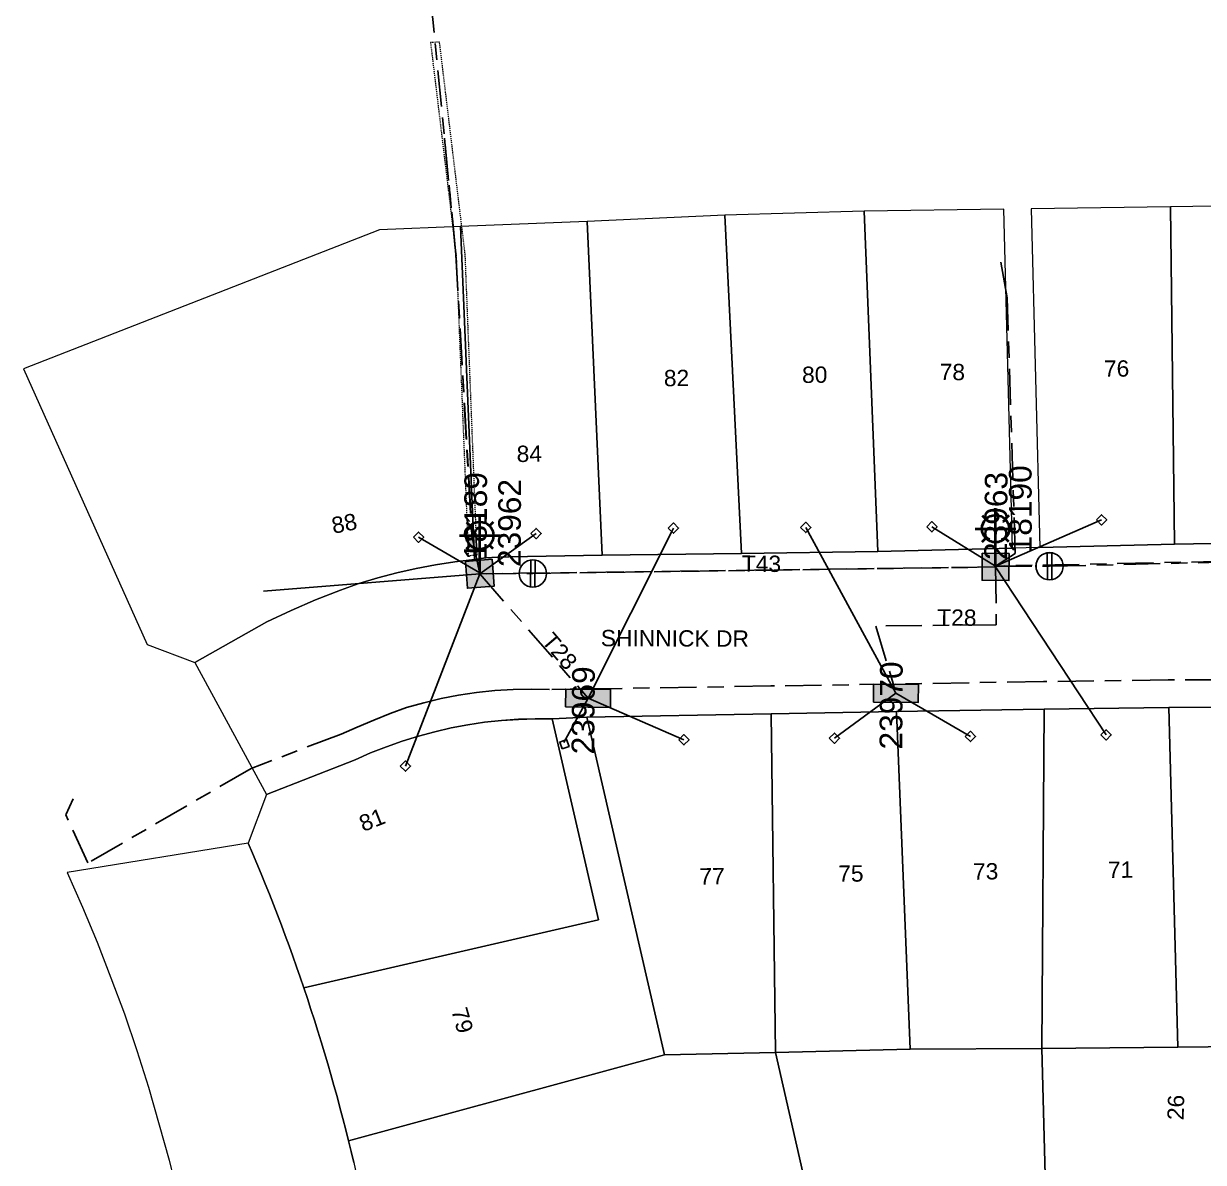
# Model space of a CAD drawing. Header units: metres. Extents: x 298789 to 299426, y 6264025 to 6264524.
# Drawn here: x 298812.6 to 298942.7, y 6264229.7 to 6264355.2 of the extents above; entities that cross this region are included whole.
import ezdxf
from ezdxf.enums import TextEntityAlignment as Align

# ---------------------------------------------------------------- set-up
doc = ezdxf.new("R2010")
doc.units = ezdxf.units.M
for name, pattern in [('Cable Exist UG', [8.2, 4, -1.2, 1.8, -1.2]), ('HIDDEN', [0.375, 0.25, -0.125]), ('HIDDEN2', [0.1875, 0.125, -0.0625])]:
    doc.linetypes.add(name, pattern=pattern)
doc.layers.get('0').update_dxf_attribs({"color": 6})
for name, color, linetype, lineweight in [('Cadastre Land Parcels_SP_EXT', 9, 'Continuous', 5), ('Cadastre Other Property_SP_EXT', 9, 'HIDDEN', 5), ('Cadastre Roads_SP_EXT', 9, 'Continuous', 5)]:
    doc.layers.add(name, color=color, linetype=linetype, lineweight=lineweight)
for name, color, linetype in [('Equip_LV_EXT', 7, 'Continuous'), ('Equip_SL_EXT', 7, 'Continuous'), ('Equip_SP_SL_EXT', 7, 'Continuous'), ('Mains_HV_EXT', 7, 'Continuous'), ('Mains_LV_EXT', 7, 'Continuous'), ('Mains_SL_EXT', 7, 'Continuous'), ('Services_SP_EXT', 7, 'Continuous'), ('SupportsUG_SP_LV_EXT', 7, 'Continuous'), ('SupportsUG_SP_LV_SL_EXT', 7, 'Continuous')]:
    doc.layers.add(name, color=color, linetype=linetype)
doc.styles.add('COLUMN_LABEL', font='arial.ttf')
doc.styles.add('iecARIAL', font='arial.ttf', dxfattribs={"height": 2})
doc.styles.add('POLE_LABEL', font='arial.ttf')
doc.styles.get("Standard").update_dxf_attribs({"font": 'arial.ttf'})

# ---------------------------------------------------------------- blocks, each defined once
blk = doc.blocks.new('COLUMN_EXT')
blk.add_hatch(color=256).paths.add_polyline_path([(-1.49, 1.48), (-1.49, -1.49), (1.48, -1.49), (1.48, 1.48)])
blk.add_lwpolyline([(-1.49, -1.49), (1.48, -1.49), (1.48, 1.48), (-1.49, 1.48)], close=True)
for tag, height, style, flags, p in [('ASSET_NUM', 2.5, 'COLUMN_LABEL', 8, (2, 2)), ('STRUCTURE_PLANT_NUMBER', 0.2, 'POLE_LABEL', 9, (1.81, 0.03)), ('STREET_CODE', 0.2, 'COLUMN_LABEL', 9, (1.81, -0.2))]:
    blk.add_attdef(tag, text='', height=height, dxfattribs=dict(style=style, flags=flags)).set_placement(p, align=Align.MIDDLE_LEFT)
at = {"flags": 9}
for tag, p in [('COLUMN_TYPE', (1.81, -0.4)), ('OWNED_BY', (1.81, -0.6)), ('STATE', (1.81, -0.8)), ('USAGE', (1.81, -1)), ('LEGEND', (1.81, -1.2)), ('LOCATION', (1.81, -1.4)), ('STREETNAME', (1.81, -1.6)), ('SUBURB', (1.81, -1.8)), ('NOTES', (1.81, -2))]:
    blk.add_attdef(tag, text='', height=0.2, dxfattribs=at).set_placement(p, align=Align.MIDDLE_LEFT)
at = {"flags": 1}
blk.add_attdef('Z', (1.81, -2.35), '', height=0.2, dxfattribs=at)
blk = doc.blocks.new('PILLAR_EXT')
blk.add_hatch(color=256).paths.add_polyline_path([(-2.475, 0.99), (-2.475, -0.99), (2.475, -0.99), (2.475, 0.99)])
blk.add_lwpolyline([(-2.475, -0.99), (2.475, -0.99), (2.475, 0.99), (-2.475, 0.99)], close=True)
at = {"style": 'iecARIAL', "flags": 8}
blk.add_attdef('ASSET_NUM', (1.5, 3.5), '', height=2.5, dxfattribs=at)
for tag, p, flags in [('OWNED_BY', (0, -0.2), 9), ('STATE', (0, -0.4), 9), ('SUPPORT_TYPE', (0, -0.6), 9), ('USAGE', (0, -0.8), 9), ('LEGEND', (0, -1), 9), ('LOCATION', (0, -1.2), 9), ('NOTES', (0, -1.4), 9), ('STREETNAME', (0, -1.8), 9), ('SUBURB', (0, -2), 1), ('PARENT', (0, -1.6), 9)]:
    blk.add_attdef(tag, p, '', height=0.2, dxfattribs=dict(flags=flags))
blk = doc.blocks.new('SL_LANTERN_EXT')
at = {"lineweight": 40}
for p, q in [((-1.46, 5.68), (-1.06, 5.28)), ((0, 1.97), (0, 6.47)), ((1.46, 5.68), (1.06, 5.28)), ((-2.25, 4.22), (2.25, 4.22)), ((-1.46, 2.76), (-1.06, 3.16)), ((0, 0), (0, 2.72)), ((1.46, 2.76), (1.06, 3.16))]:
    blk.add_line(p, q, dxfattribs=at)
blk.add_circle((0, 4.22), 1.5, dxfattribs=at)
at = {"style": 'iecARIAL', "flags": 8}
blk.add_attdef('ASSET_NUM', (1.5, 1.5), '', height=2.5, dxfattribs=at)
for tag, p, height, flags in [('CONSTRUCTED_VOLTAGE', (0.98, -0.65), 0.2, 9), ('CONTROL_TYPE', (0.98, -0.85), 0.2, 9), ('LANTERN_PURPOSE', (0.98, -1.05), 0.2, 9), ('LANTERN_TYPE', (0.98, -1.25), 0.2, 9), ('NO_PHASES', (0.98, -1.45), 0.2, 9), ('LNUMBER', (2.18, -3.25), 2.5, 8), ('OPERATING_VOLTAGE', (0.98, -1.65), 0.2, 9), ('ORIENTATION', (0.98, -1.85), 0.2, 9), ('OWNED_BY', (0.98, -2.05), 0.2, 9), ('STATE', (0.98, -2.25), 0.2, 9), ('USAGE', (0.98, -2.45), 0.2, 9), ('CEXIST', (0.98, -2.65), 0.2, 9), ('CNEW', (0.98, -2.85), 0.2, 9), ('CNUMBER', (0.98, -3.05), 0.2, 9), ('CREMOVE', (0.98, -3.25), 0.2, 9), ('CREPLACE', (0.98, -3.45), 0.2, 9), ('LKINGHEIGHT', (0.98, -3.65), 0.2, 9), ('LBRACKET', (0.98, -3.85), 0.2, 9), ('LBRACKETVOCAB', (0.98, -4.05), 0.2, 9), ('LCATEGORY', (0.98, -4.25), 0.2, 9), ('LCHARGE1', (0.98, -4.45), 0.2, 9), ('LCHARGE1PERCENT', (0.98, -4.65), 0.2, 9), ('LCHARGE2', (0.98, -4.85), 0.2, 9), ('LCHARGE2PERCENT', (0.98, -5.05), 0.2, 9), ('LCHARGE3', (0.98, -5.25), 0.2, 9), ('LCHARGE3PERCENT', (0.98, -5.45), 0.2, 9), ('LEXIST', (0.98, -5.65), 0.2, 9), ('LLAMP', (0.98, -5.85), 0.2, 9), ('LLAMPVOCAB', (0.98, -6.05), 0.2, 9), ('LMAST', (0.98, -6.25), 0.2, 9), ('LMASTVOCAB', (0.98, -6.45), 0.2, 9), ('LNEW', (0.98, -6.65), 0.2, 9), ('LANTNUMBER', (0.98, -6.85), 0.2, 9), ('LOUTREACH', (0.98, -7.25), 0.2, 9), ('LOUTREACHVOCAB', (0.98, -7.45), 0.2, 9), ('LRATECODE', (0.98, -7.65), 0.2, 9), ('LREMOVE', (0.98, -7.85), 0.2, 9), ('STREETNAME', (0.98, -9.25), 0.2, 9), ('LREPLACE', (0.98, -8.05), 0.2, 9), ('LTYPE', (0.98, -8.25), 0.2, 9), ('LTYPEVOCAB', (0.98, -8.45), 0.2, 9), ('LEGEND', (0.98, -8.65), 0.2, 9), ('LOCATION', (0.98, -8.85), 0.2, 9), ('NOTES', (0.98, -9.05), 0.2, 9), ('SUBURB', (0.98, -9.45), 0.2, 1)]:
    blk.add_attdef(tag, p, '', height=height, dxfattribs=dict(flags=flags))
blk = doc.blocks.new('CCP_EXT')
at = {"flags": 9}
for tag, p in [('LEGEND', (0, -1.4)), ('STATE', (0, -1.8)), ('LIFE_SUPPORT', (0, -1.6)), ('NOTES', (0, -2))]:
    blk.add_attdef(tag, text='', height=0.2, dxfattribs=at).set_placement(p, align=Align.MIDDLE_LEFT)
blk.add_wipeout([(0, 0.57), (0.57, 0), (0, -0.57), (-0.57, 0)])
blk.add_lwpolyline([(-0.57, 0), (0, 0.57), (0.57, 0), (0, -0.57), (-0.57, 0)])
at = {"flags": 1}
blk.add_attdef('Z', (0, 0), '', height=0.2, dxfattribs=at)
at = {"flags": 9}
for tag, p in [('CCP_TYPE', (0, 0)), ('CONSTRUCTED_VOLTAGE', (0, -0.2)), ('OPERATING_VOLTAGE', (0, -0.6)), ('ORIENTATION', (0, -0.8)), ('OWNED_BY', (0, -1)), ('NO_PHASES', (0, -0.4)), ('USAGE', (0, -1.2))]:
    blk.add_attdef(tag, text='', height=0.2, dxfattribs=at).set_placement(p, align=Align.MIDDLE_LEFT)
blk = doc.blocks.new('SL_STJ_EXT')
h = blk.add_hatch(color=256)
edge = h.paths.add_edge_path()
edge.add_ellipse((-0.59, 0.13), major_axis=(0.226, 0.226), ratio=1, start_angle=45, end_angle=135)
edge.add_line((-0.91, 0.13), (-0.91, -0.13))
edge.add_ellipse((-0.59, -0.13), major_axis=(0.226, 0.226), ratio=1, start_angle=135, end_angle=225)
edge.add_line((-0.59, -0.45), (0.59, -0.45))
edge.add_ellipse((0.59, -0.13), major_axis=(-0.226, 0.226), ratio=1, start_angle=135, end_angle=225)
edge.add_line((0.91, -0.13), (0.91, 0.13))
edge.add_ellipse((0.59, 0.13), major_axis=(-0.226, 0.226), ratio=1, start_angle=225, end_angle=315)
edge.add_line((0.59, 0.45), (-0.59, 0.45))
blk.add_lwpolyline([(-0.91, 0.13), (-0.91, -0.13, 0.414214), (-0.59, -0.45), (0.59, -0.45, 0.414214), (0.91, -0.13), (0.91, 0.13, 0.414214), (0.59, 0.45), (-0.59, 0.45, 0.414214)], format="xyb", close=True)
at = {"flags": 1}
blk.add_attdef('Z', (0, 0), '', height=0.2, dxfattribs=at)
at = {"flags": 9}
for tag, p in [('ORIENTATION', (0, 0)), ('USAGE', (0, -0.2)), ('LEGEND', (0, -0.4)), ('NOTES', (0, -0.6))]:
    blk.add_attdef(tag, text='', height=0.2, dxfattribs=at).set_placement(p, align=Align.MIDDLE_LEFT)
blk = doc.blocks.new('LV_UG_LINKS_CLOSED_EXT')
blk.add_wipeout([(-1.06, 1.06), (-1.18, 0.92), (-1.29, 0.76), (-1.37, 0.59), (-1.43, 0.42), (-1.48, 0.23), (-1.49, 0.05), (-1.49, -0.14), (-1.46, -0.33), (-1.41, -0.51), (-1.33, -0.68), (-1.24, -0.84), (-1.12, -0.99), (-0.99, -1.12), (-0.84, -1.24), (-0.68, -1.33), (-0.51, -1.41), (-0.33, -1.46), (-0.14, -1.49), (0.05, -1.49), (0.23, -1.48), (0.42, -1.43), (0.59, -1.37), (0.76, -1.29), (0.92, -1.18), (1.06, -1.06), (1.18, -0.92), (1.29, -0.76), (1.37, -0.59), (1.43, -0.42), (1.48, -0.23), (1.49, -0.05), (1.49, 0.14), (1.46, 0.33), (1.41, 0.51), (1.33, 0.68), (1.24, 0.84), (1.12, 0.99), (0.99, 1.12), (0.84, 1.24), (0.68, 1.33), (0.51, 1.41), (0.33, 1.46), (0.14, 1.49), (-0.05, 1.49), (-0.23, 1.48), (-0.42, 1.43), (-0.59, 1.37), (-0.76, 1.29), (-0.92, 1.18)])
for p, q in [((-0.25, -1.48), (-0.25, 1.48)), ((0.25, -1.48), (0.25, 1.48))]:
    blk.add_line(p, q)
blk.add_circle((0, 0), 1.5)
at = {"flags": 9}
for tag, p in [('ACTUAL_STATUS', (0, 0)), ('CONSTRUCTED_VOLTAGE', (0, -0.2)), ('OPERATING_VOLTAGE', (0, -0.6)), ('ORIENTATION', (0, -0.8)), ('STATE', (0, -1)), ('SWITCH_TYPE', (0, -1.2)), ('NO_PHASES', (0, -0.4)), ('USAGE', (0, -1.4)), ('NOTES', (0, -1.6))]:
    blk.add_attdef(tag, text='', height=0.2, dxfattribs=at).set_placement(p, align=Align.MIDDLE_LEFT)
at = {"flags": 1}
blk.add_attdef('Z', (0, 0), '', height=0.2, dxfattribs=at)

msp = doc.modelspace()

# ---------------------------------------------------------------- linework, layer by layer
at = {"layer": 'Cadastre Land Parcels_SP_EXT', "linetype": 'Continuous'}
for points in [[(298905.29, 6264334.55), (298906.77, 6264297.02), (298921.64, 6264297.39), (298920.68, 6264334.78), (298905.29, 6264334.55)], [(298923.68, 6264334.83), (298924.64, 6264297.46), (298939.52, 6264297.83), (298939.07, 6264335.06), (298923.68, 6264334.83)], [(298953.61, 6264335.2), (298947.15, 6264335.11), (298943.99, 6264335.12), (298939.07, 6264335.06), (298939.52, 6264297.83), (298954.12, 6264298.12), (298953.61, 6264335.2)], [(298876.39, 6264296.63), (298874.73, 6264333.44), (298860.75, 6264332.89), (298862.3, 6264296.16), (298863.56, 6264296.32), (298864.82, 6264296.42), (298866.09, 6264296.44), (298876.39, 6264296.63)], [(298891.75, 6264296.8), (298889.9, 6264334.13), (298874.73, 6264333.44), (298876.39, 6264296.63), (298891.75, 6264296.8)], [(298906.77, 6264297.02), (298905.29, 6264334.55), (298889.9, 6264334.13), (298891.75, 6264296.8), (298906.77, 6264297.02)], [(298812.56, 6264317.17), (298826.18, 6264286.8), (298831.44, 6264284.78), (298839.4, 6264289.28), (298842.06, 6264290.53), (298844.76, 6264291.69), (298847.5, 6264292.79), (298849.55, 6264293.5), (298851.63, 6264294.14), (298853.73, 6264294.7), (298855.85, 6264295.18), (298857.99, 6264295.58), (298860.14, 6264295.91), (298862.3, 6264296.16), (298860.75, 6264332.89), (298851.81, 6264332.52), (298812.56, 6264317.17)], [(298883.26, 6264241.53), (298874.7, 6264278.78), (298870.86, 6264278.59), (298875.97, 6264256.41), (298843.46, 6264248.94), (298843.86, 6264247.75), (298844.25, 6264246.55), (298844.63, 6264245.36), (298845.01, 6264244.16), (298845.38, 6264242.96), (298845.74, 6264241.76), (298846.1, 6264240.55), (298846.45, 6264239.35), (298846.79, 6264238.14), (298847.13, 6264236.93), (298847.45, 6264235.71), (298847.77, 6264234.5), (298848.09, 6264233.28), (298848.39, 6264232.06), (298883.26, 6264241.53)], [(298895, 6264279.12), (298874.7, 6264278.78), (298883.26, 6264241.53), (298895.49, 6264241.8), (298895, 6264279.12)], [(298908.83, 6264279.38), (298895, 6264279.12), (298895.49, 6264241.8), (298910.35, 6264242.15), (298908.83, 6264279.38)], [(298910.35, 6264242.15), (298924.86, 6264242.23), (298925.12, 6264279.66), (298908.83, 6264279.38), (298910.35, 6264242.15)], [(298938.89, 6264279.84), (298925.12, 6264279.66), (298924.86, 6264242.23), (298939.86, 6264242.38), (298938.89, 6264279.84)], [(298957.47, 6264275.91), (298952.91, 6264279.88), (298938.89, 6264279.84), (298939.86, 6264242.38), (298956.54, 6264242.56), (298957.47, 6264275.91)], [(298875.97, 6264256.41), (298870.86, 6264278.59), (298868.99, 6264278.6), (298867.13, 6264278.54), (298865.27, 6264278.4), (298863.41, 6264278.2), (298861.57, 6264277.92), (298859.73, 6264277.58), (298857.91, 6264277.16), (298856.11, 6264276.68), (298854.33, 6264276.13), (298852.57, 6264275.51), (298850.83, 6264274.83), (298849.13, 6264274.07), (298839.35, 6264270.24), (298837.34, 6264264.88), (298837.82, 6264263.76), (298838.29, 6264262.64), (298838.76, 6264261.51), (298839.22, 6264260.38), (298839.67, 6264259.25), (298840.12, 6264258.11), (298840.56, 6264256.97), (298841, 6264255.83), (298841.42, 6264254.69), (298841.84, 6264253.54), (298842.26, 6264252.4), (298842.66, 6264251.25), (298843.06, 6264250.09), (298843.46, 6264248.94), (298875.97, 6264256.41)], [(298956.54, 6264242.56), (298939.86, 6264242.38), (298924.86, 6264242.23), (298925.37, 6264222.7), (298955.95, 6264221.66), (298956.54, 6264242.56)], [(298895.49, 6264241.8), (298883.26, 6264241.53), (298848.39, 6264232.06), (298848.69, 6264230.86), (298848.97, 6264229.66), (298849.25, 6264228.46), (298849.53, 6264227.25), (298849.79, 6264226.04), (298850.05, 6264224.83), (298850.3, 6264223.62), (298850.55, 6264222.41), (298850.78, 6264221.2), (298851.02, 6264219.98), (298851.24, 6264218.76), (298851.45, 6264217.55), (298851.66, 6264216.33), (298894.75, 6264225.15), (298897.19, 6264214.43), (298901.7, 6264214.51), (298895.49, 6264241.8)], [(298924.86, 6264242.23), (298910.35, 6264242.15), (298895.49, 6264241.8), (298901.7, 6264214.51), (298909.87, 6264214.63), (298911.06, 6264214.37), (298912.23, 6264214.03), (298913.37, 6264213.6), (298914.48, 6264213.1), (298915.55, 6264212.51), (298916.58, 6264211.86), (298917.56, 6264211.13), (298918.48, 6264210.34), (298919.35, 6264209.49), (298919.94, 6264208.51), (298920.59, 6264207.57), (298921.31, 6264206.68), (298922.09, 6264205.84), (298922.93, 6264205.06), (298923.81, 6264204.34), (298924.74, 6264203.67), (298925.71, 6264203.09), (298925.37, 6264222.7), (298924.86, 6264242.23)]]:
    msp.add_lwpolyline(points, close=True, dxfattribs=at)
at = {"layer": 'Cadastre Other Property_SP_EXT', "linetype": 'HIDDEN2'}
msp.add_lwpolyline([(298861.27, 6264329.76), (298858.44, 6264353.19), (298857.44, 6264353.17), (298860.27, 6264329.71), (298861.61, 6264296.59), (298862.58, 6264296.68), (298861.27, 6264329.76)], close=True, dxfattribs=at)
at = {"layer": 'Cadastre Roads_SP_EXT', "linetype": 'Continuous'}
msp.add_lwpolyline([(298848.97, 6264229.66), (298848.69, 6264230.86), (298848.39, 6264232.06), (298848.09, 6264233.28), (298847.77, 6264234.5), (298847.45, 6264235.71), (298847.13, 6264236.93), (298846.79, 6264238.14), (298846.45, 6264239.35), (298846.1, 6264240.55), (298845.74, 6264241.76), (298845.38, 6264242.96), (298845.01, 6264244.16), (298844.63, 6264245.36), (298844.25, 6264246.55), (298843.86, 6264247.75), (298843.46, 6264248.94), (298843.06, 6264250.09), (298842.66, 6264251.25), (298842.26, 6264252.4), (298841.84, 6264253.54), (298841.42, 6264254.69), (298841, 6264255.83), (298840.56, 6264256.97), (298840.12, 6264258.11), (298839.67, 6264259.25), (298839.22, 6264260.38), (298838.76, 6264261.51), (298838.29, 6264262.64), (298837.82, 6264263.76), (298837.34, 6264264.88), (298817.35, 6264261.65), (298819.05, 6264257.82), (298820.67, 6264253.96), (298822.18, 6264250.04), (298823.67, 6264246.05), (298825.05, 6264242.02), (298826.34, 6264237.96), (298827.51, 6264233.83), (298828.6, 6264229.92), (298829.58, 6264225.95)], dxfattribs=at)
at = {"layer": 'Mains_LV_EXT', "linetype": 'Cable Exist UG'}
msp.add_lwpolyline([(298919.77, 6264295.33), (298919.85, 6264288.96), (298906.56, 6264288.81), (298908.78, 6264281.4)], dxfattribs=at)
at = {"layer": 'Mains_SL_EXT', "linetype": 'Cable Exist UG'}
for points in [[(298858.98, 6264342.61), (298860.23, 6264329.82), (298862.05, 6264297.94)], [(298919.76, 6264295.43), (298921.95, 6264296.8), (298921.04, 6264325), (298920.3, 6264329.18)]]:
    msp.add_lwpolyline(points, dxfattribs=at)
at = {"layer": 'Services_SP_EXT'}
msp.add_lwpolyline([(298839.02, 6264292.65), (298862.88, 6264294.58)], dxfattribs=at)

# ---------------------------------------------------------------- block references
at = {"layer": 'Equip_SL_EXT', "rotation": 270.4972056611015}
msp.add_blockref('SL_STJ_EXT', (298862.05, 6264297.94), dxfattribs=at)
at = {"layer": 'Equip_SP_SL_EXT'}
ref = msp.add_blockref('SL_LANTERN_EXT', (298919.77, 6264295.33), dxfattribs=at)
ref.add_attrib('ASSET_NUM', '18190', dxfattribs={"layer": '0', "height": 2.5, "rotation": 90.1756, "style": 'iecARIAL'}).set_placement((298921.27, 6264296.83), align=Align.TOP_LEFT)
ref = msp.add_blockref('SL_LANTERN_EXT', (298862.88, 6264294.58), dxfattribs=at)
ref.add_attrib('ASSET_NUM', '18189', dxfattribs={"layer": '0', "height": 2.5, "rotation": 89.6902, "style": 'iecARIAL'}).set_placement((298864.38, 6264296.08), align=Align.BOTTOM_LEFT)
at = {"layer": 'SupportsUG_SP_LV_EXT'}
ref = msp.add_blockref('PILLAR_EXT', (298874.82, 6264280.86), dxfattribs=dict(at, rotation=359.4924959008876))
ref.add_attrib('ASSET_NUM', '23969', dxfattribs={"layer": '0', "height": 2.5, "rotation": 89.5287, "style": 'iecARIAL'}).set_placement((298876.32, 6264284.36), align=Align.BOTTOM_RIGHT)
ref = msp.add_blockref('PILLAR_EXT', (298908.78, 6264281.4), dxfattribs=dict(at, rotation=359.6174462664279))
ref.add_attrib('ASSET_NUM', '23970', dxfattribs={"layer": '0', "height": 2.5, "rotation": 89.6537, "style": 'iecARIAL'}).set_placement((298910.28, 6264284.9), align=Align.BOTTOM_RIGHT)
at = {"layer": 'SupportsUG_SP_LV_SL_EXT'}
ref = msp.add_blockref('COLUMN_EXT', (298862.88, 6264294.58), dxfattribs=dict(at, rotation=184.4690775600194))
ref.add_attrib('ASSET_NUM', '23962', dxfattribs={"layer": '0', "height": 2.5, "rotation": 89.6902, "style": 'COLUMN_LABEL'}).set_placement((298864.88, 6264295.33), align=Align.TOP_LEFT)
ref = msp.add_blockref('COLUMN_EXT', (298919.77, 6264295.33), dxfattribs=dict(at, rotation=179.4370526208502))
ref.add_attrib('ASSET_NUM', '23963', dxfattribs={"layer": '0', "height": 2.5, "rotation": 89.5457, "style": 'COLUMN_LABEL'}).set_placement((298921.77, 6264296.08), align=Align.BOTTOM_LEFT)

# ---------------------------------------------------------------- texts
at = {"layer": 'Cadastre Land Parcels_SP_EXT'}
for s, rotation, p in [('76', 0.4541, (298931.73, 6264316.3)), ('82', 0.657, (298883.19, 6264315.25)), ('80', 0.445, (298898.43, 6264315.62)), ('78', 359.6105, (298913.6, 6264315.94)), ('84', 0.6133, (298866.95, 6264306.9)), ('88', 11.2838, (298846.73, 6264298.98)), ('81', 21.5439, (298850.02, 6264266.1)), ('77', 0.6042, (298887.11, 6264260.31)), ('75', 0.6485, (298902.42, 6264260.61)), ('73', 0.7291, (298917.29, 6264260.85)), ('71', 0.6952, (298932.18, 6264261.03)), ('79', 285.9564, (298859.71, 6264246.44)), ('26', 88.378, (298940.51, 6264234.31))]:
    msp.add_text(s, height=1.8, rotation=rotation, dxfattribs=at).set_placement(p)
at = {"layer": 'Cadastre Roads_SP_EXT'}
msp.add_text('SHINNICK DR', height=1.8, rotation=359.789, dxfattribs=at).set_placement((298876.22, 6264286.59))
at = {"layer": 'Mains_LV_EXT'}
for s, rotation, p in [('T43', 359.7114, (298891.78, 6264294.8)), ('T28', 359.5095, (298913.33, 6264288.87)), ('T28', 310.4444, (298869.6, 6264287.11))]:
    msp.add_text(s, height=1.8, rotation=rotation, dxfattribs=at).set_placement(p)

# ---------------------------------------------------------------- next in the draw order: block references
at = {"layer": 'Services_SP_EXT'}
for p in [(298931.46, 6264300.52), (298869.08, 6264299.01), (298884.23, 6264299.62), (298898.83, 6264299.69), (298912.75, 6264299.76), (298856.12, 6264298.6), (298885.4, 6264276.27), (298902, 6264276.45), (298917, 6264276.65), (298931.96, 6264276.82), (298854.67, 6264273.37)]:
    msp.add_blockref('CCP_EXT', p, dxfattribs=at)
at = {"layer": 'Services_SP_EXT', "rotation": 64.59228199347585}
msp.add_blockref('CCP_EXT', (298872.21, 6264275.78), dxfattribs=at)

# ---------------------------------------------------------------- next in the draw order: linework, layer by layer
at = {"layer": 'Cadastre Roads_SP_EXT', "linetype": 'Continuous'}
msp.add_lwpolyline([(298954.12, 6264298.12), (298939.52, 6264297.83), (298924.64, 6264297.46), (298923.14, 6264297.43), (298921.64, 6264297.39), (298906.77, 6264297.02), (298891.75, 6264296.8), (298876.39, 6264296.63), (298866.09, 6264296.44), (298864.82, 6264296.42), (298863.56, 6264296.32), (298862.3, 6264296.16), (298860.14, 6264295.91), (298857.99, 6264295.58), (298855.85, 6264295.18), (298853.73, 6264294.7), (298851.63, 6264294.14), (298849.55, 6264293.5), (298847.5, 6264292.79), (298844.76, 6264291.69), (298842.06, 6264290.53), (298839.4, 6264289.28), (298831.44, 6264284.78), (298831.44, 6264284.78), (298834.89, 6264278.44), (298839.35, 6264270.24), (298849.13, 6264274.07), (298850.83, 6264274.83), (298852.57, 6264275.51), (298854.33, 6264276.13), (298856.11, 6264276.68), (298857.91, 6264277.16), (298859.73, 6264277.58), (298861.57, 6264277.92), (298863.41, 6264278.2), (298865.27, 6264278.4), (298867.13, 6264278.53), (298868.99, 6264278.6), (298870.86, 6264278.59), (298874.7, 6264278.78), (298895, 6264279.12), (298908.83, 6264279.38), (298925.12, 6264279.66), (298938.89, 6264279.84), (298952.91, 6264279.88)], dxfattribs=at)
at = {"layer": 'Mains_HV_EXT', "linetype": 'Cable Exist UG'}
msp.add_lwpolyline([(298952.89, 6264282.9), (298938.82, 6264282.87), (298925.04, 6264282.7), (298908.77, 6264282.42), (298894.98, 6264282.21), (298874.82, 6264281.88), (298870.55, 6264281.82), (298868.6, 6264281.86), (298866.55, 6264281.83), (298864.53, 6264281.71), (298862.52, 6264281.5), (298860.54, 6264281.21), (298858.6, 6264280.83), (298856.69, 6264280.36), (298854.81, 6264279.82), (298852.99, 6264279.19), (298851.19, 6264278.43), (298849.36, 6264277.68), (298847.59, 6264276.91), (298837.66, 6264273.11), (298819.66, 6264262.69), (298819.66, 6264262.69), (298817.2, 6264267.99), (298818.01, 6264269.76)], dxfattribs=at)
at = {"layer": 'Mains_LV_EXT', "linetype": 'Cable Exist UG'}
msp.add_lwpolyline([(298836.04, 6264398.23), (298837.29, 6264396.42), (298840.29, 6264393.96), (298844.32, 6264391.97), (298849.52, 6264392.56), (298857.45, 6264358.23), (298860.24, 6264329.77), (298862.03, 6264298.62), (298862.87, 6264294.67)], dxfattribs=at)
at = {"layer": 'Services_SP_EXT'}
for points in [[(298884.23, 6264299.62), (298874.82, 6264280.86)], [(298898.83, 6264299.69), (298908.78, 6264281.4)], [(298912.75, 6264299.76), (298919.76, 6264295.43)], [(298856.12, 6264298.6), (298862.87, 6264294.67)], [(298854.67, 6264273.37), (298862.88, 6264294.58)], [(298902, 6264276.45), (298908.78, 6264281.4)], [(298917, 6264276.65), (298908.78, 6264281.4)], [(298872.13, 6264275.98), (298874.82, 6264280.86)], [(298885.4, 6264276.27), (298874.82, 6264280.86)]]:
    msp.add_lwpolyline(points, dxfattribs=at)

# ---------------------------------------------------------------- next in the draw order: block references
at = {"layer": 'Equip_LV_EXT'}
for p, rotation in [((298868.73, 6264294.61), 359.4257689130497), ((298925.73, 6264295.41), 0.3597446919664977)]:
    msp.add_blockref('LV_UG_LINKS_CLOSED_EXT', p, dxfattribs=dict(at, rotation=rotation))

# ---------------------------------------------------------------- next in the draw order: linework, layer by layer
at = {"layer": 'Mains_LV_EXT', "linetype": 'Cable Exist UG'}
for points in [[(298925.73, 6264295.41), (298969.99, 6264296.47)], [(298862.88, 6264294.58), (298868.73, 6264294.61)], [(298862.88, 6264294.58), (298874.82, 6264280.86)], [(298868.73, 6264294.61), (298919.77, 6264295.33)], [(298919.76, 6264295.43), (298925.73, 6264295.41)]]:
    msp.add_lwpolyline(points, dxfattribs=at)
at = {"layer": 'Mains_SL_EXT', "linetype": 'Cable Exist UG'}
for points in [[(298969.99, 6264296.47), (298919.76, 6264295.43)], [(298919.77, 6264295.33), (298862.88, 6264294.58)]]:
    msp.add_lwpolyline(points, dxfattribs=at)
at = {"layer": 'Services_SP_EXT'}
for points in [[(298931.46, 6264300.52), (298919.76, 6264295.43)], [(298869.08, 6264299.01), (298862.88, 6264294.58)], [(298931.96, 6264276.82), (298919.77, 6264295.33)]]:
    msp.add_lwpolyline(points, dxfattribs=at)

doc.saveas('drawing.dxf')
